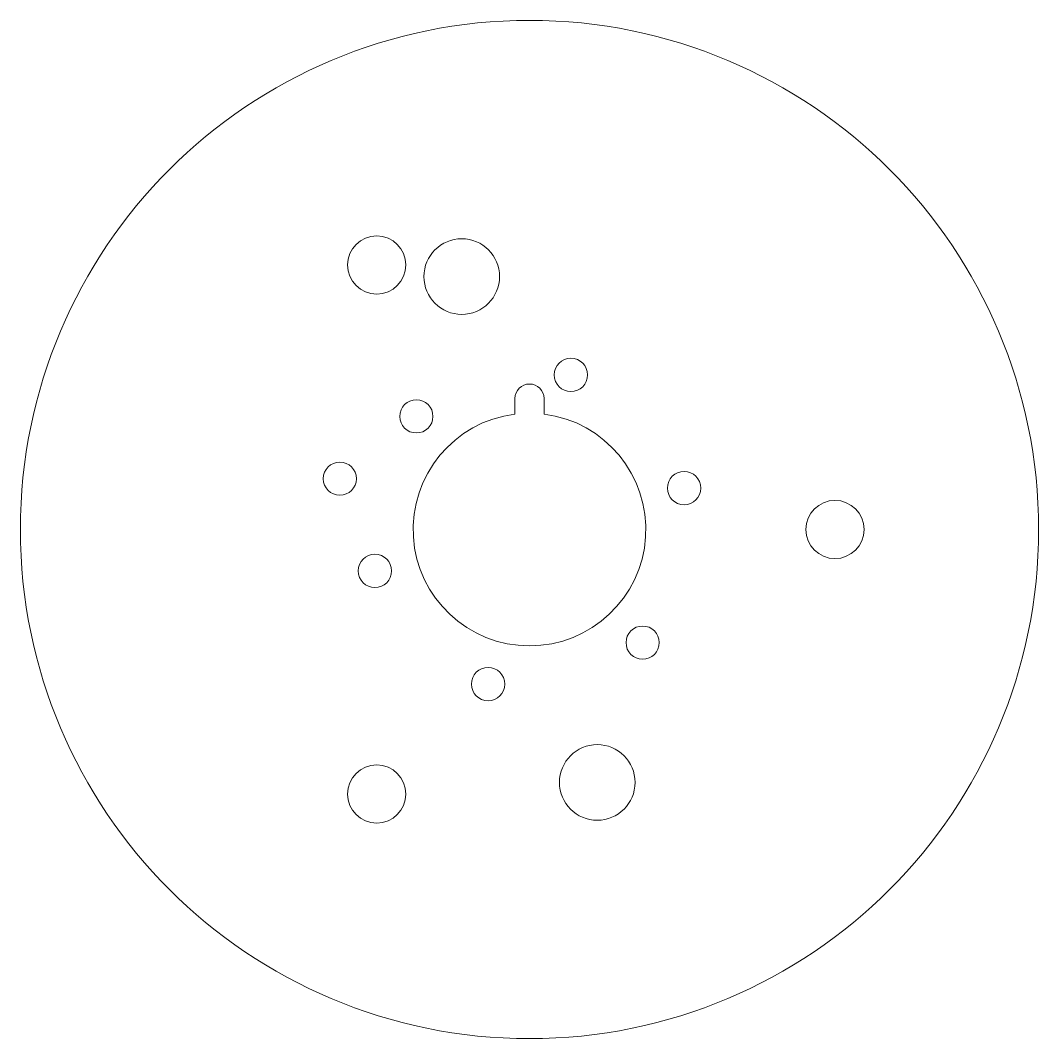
# Model space of a CAD drawing. Header units: millimetres. Extents: x -35 to 35, y -35 to 35.
import ezdxf

# ---------------------------------------------------------------- set-up
doc = ezdxf.new("R2010")
doc.units = ezdxf.units.MM

msp = doc.modelspace()

# ---------------------------------------------------------------- linework, layer by layer
at = {"color": 7, "linetype": 'Continuous', "lineweight": 15}
for p, q in [((-1, 9), (-1, 7.937)), ((1, 7.937), (1, 9))]:
    msp.add_line(p, q, dxfattribs=at)
for centre, radius in [((0, 0), 35), ((-10.5, 18.187), 2), ((-4.659, 17.387), 2.6), ((2.847, 10.625), 1.143), ((-7.778, 7.778), 1.143), ((-13.04, 3.494), 1.143), ((10.625, 2.847), 1.143), ((21, 0), 2), ((-10.625, -2.847), 1.143), ((7.778, -7.778), 1.143), ((-2.847, -10.625), 1.143), ((4.659, -17.387), 2.6), ((-10.5, -18.187), 2)]:
    msp.add_circle(centre, radius, dxfattribs=at)
for centre, radius, start, end in [((0, 9), 1, 0, 180), ((0, 0), 8, 97.18076, 82.81924)]:
    msp.add_arc(centre, radius, start, end, dxfattribs=at)

doc.saveas('drawing.dxf')
